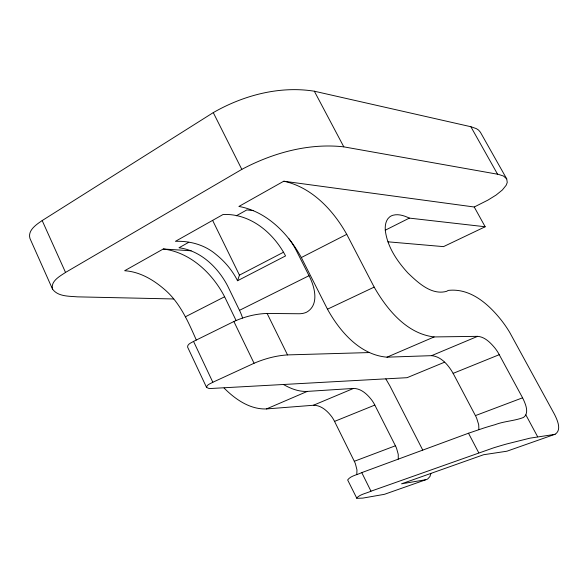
<?xml version="1.0" encoding="UTF-8"?>
<svg xmlns="http://www.w3.org/2000/svg" width="588" height="588" viewBox="0 0 588 588"><rect width="100%" height="100%" fill="white"/><g stroke="black" fill="none" stroke-linecap="round" stroke-linejoin="round"><path stroke-width="0.88" d="M478.911 429.608L478.691 424.661L476.684 418.259A42.939 35.434 21.3 0 0 475.413 415.606L453.135 373.365C448.519 365.346 441.463 356.548 431.592 355.659L386.992 357.173C359.959 354.961 339.835 331.5 327.472 309.192L301.321 257.551C288.318 233.656 266.607 211.342 238.89 206.454L283.747 181.214L474.244 207.005L488.018 200.06L496.103 195.047L502.336 190.005L506.165 185.271L507.253 182.449L506.724 178.892L480.403 132.234L478.558 130.08L476.317 128.618L470.856 126.721L314.337 91.213C279.66 85.657 243.403 95.329 213.275 112.609L42.182 220.566C36.434 224.491 27.43 230.378 29.995 238.544L52.494 289.046C57.896 296.719 68.994 296.102 77.366 296.852L173.732 298.961M398.252 459.147L398.252 454.37L396.562 448.291A37.323 30.796 21.3 0 0 395.415 445.777L374.821 405.081A38.242 31.554 21.3 0 0 371.91 400.303C367.507 394.475 361.282 388.492 353.528 388.425L307.296 391.402C298.961 391.843 290.876 388.719 283.739 384.67M430.916 473.399L429.924 476.567L427.733 478.933A6.99 5.77 21.3 0 1 426.557 479.492L384.971 494.126A7.519 6.203 21.3 0 1 383.817 494.427L362.833 498.102L356.835 498.33L347.648 479.948C350.661 475.743 357.232 474.906 361.767 472.612L468.504 433.224L484.255 427.895A437.707 361.164 21.3 0 1 495.118 424.661C504.254 421.14 514.441 420.979 523.518 417.451C529.788 412.93 525.194 403.206 522.578 397.811L498.337 353.013A48.583 40.087 21.3 0 0 494.795 347.875C490.377 342.642 484.857 336.895 477.625 336.343L434.142 336.931C406.786 333.771 387.051 309.589 374.174 287.113L346.751 234.333C333.256 210.225 311.883 187.293 283.967 181.251M356.784 474.538L356.967 469.93L355.439 463.858A34.795 28.709 21.3 0 0 354.307 461.286L334.55 421.398A35.574 29.349 21.3 0 0 331.728 416.716C327.391 410.924 321.077 405.161 313.404 405.257L266.474 408.932C249.959 409.579 235.237 399.303 224.087 388.051M237.537 280.741L285.555 255.92C273.494 232.929 250.363 213.238 223.043 214.51L175.415 241.337C190.071 240.757 204.837 244.895 216.083 254.501C224.954 261.623 232.458 270.531 237.537 280.741L239.456 275.133L283.548 252.208M506.724 178.892L503.475 176.032L498.44 174.371L343.811 146.853C308.663 142.906 272.722 152.924 241.815 169.381L65.533 272.435C60.027 276.147 50.531 281.042 52.494 289.046M191.137 250.782L163.273 248.996L124.641 270.737C139.216 271.656 152.505 279.241 163.435 288.517C179.619 301.754 188.079 321.423 196.311 340.04M188.799 242.293L178.987 247.769C200.464 250.503 217.928 267.297 227.6 285.871L239.492 310.324A64.46 53.185 21.3 0 1 242.587 318.042M236.28 215.811L246.835 209.923L253.538 210.629M185.33 316.822L224.601 296.756C212.474 273.317 190.328 252.311 163.273 248.996M301.321 257.551L346.751 234.333M289.024 238.868A83.334 68.759 21.3 0 1 296.234 250.4L309.023 275.706C314.646 286.488 319.696 304.768 306.605 312.199A18.066 14.906 21.3 0 1 298.682 313.749L267.121 313.455C255.655 313.779 244.292 316.785 233.884 321.526L193.54 341.4C191.431 342.775 187.388 343.98 187.565 347.023L206.564 387.426L209.24 388.58L406.742 377.702A1.911 1.573 21.3 0 0 407.352 377.57L444.609 362.179M425.433 479.779L401.53 483.821L483.571 454.737L506.378 451.29A5.976 4.932 21.3 0 0 507.437 451.025L555.109 434.245C562.003 429.953 557.27 419.957 554.506 414.364L509.656 332.301A121.172 99.982 21.3 0 0 501.064 319.872C488.268 303.871 470.216 287.841 448.13 290.428A11.87 9.79 21.3 0 1 446.468 291.376C431.386 295.419 417.95 282.585 407.932 273.001C396.996 261.05 387.22 246.644 385.28 230.195L409.351 218.111L485.166 226.762L474.244 207.005M239.492 310.324L309.023 275.706M485.166 226.762L443.506 246.629L387.948 241.815M327.472 309.192L374.174 287.113M369.213 352.565L287.517 354.909C276 355.644 264.651 358.717 254.067 363.259L212.834 382.259C210.739 383.596 206.741 384.515 206.564 387.426M266.474 408.932L307.296 391.402M386.992 357.173L434.142 336.931M313.404 405.257L353.528 388.425M431.592 355.659L477.625 336.343M334.55 421.398L374.821 405.081M453.135 373.365L499.285 354.674M354.307 461.286L395.415 445.777M475.413 415.606L522.578 397.811M555.109 434.245A5.388 4.447 21.3 0 1 554.087 434.495L530.053 438.141L506.518 444.014A519.255 428.439 21.3 0 0 493.479 447.88L370.977 491.193C366.331 493.398 360.01 494.236 356.585 498.117M409.351 218.111C404.316 215.715 398.488 213.709 392.909 215.267A11.848 9.776 21.3 0 0 389.609 216.965C385.721 220.103 384.956 225.498 385.28 230.195M385.816 378.885L389.962 386.029L422.75 450.107M470.856 126.721L497.566 174.202M525.856 414.893L537.653 436.781M314.337 91.213L343.811 146.853M468.504 433.224L478.742 452.782M213.275 112.609L241.815 169.381M361.767 472.612L370.977 491.193M267.121 313.455L287.517 354.909M212.621 220.382L239.456 275.133M224.601 296.756L236.097 320.504M233.884 321.526L254.067 363.259M193.54 341.4L212.834 382.259M42.182 220.566L65.533 272.435"/></g></svg>
